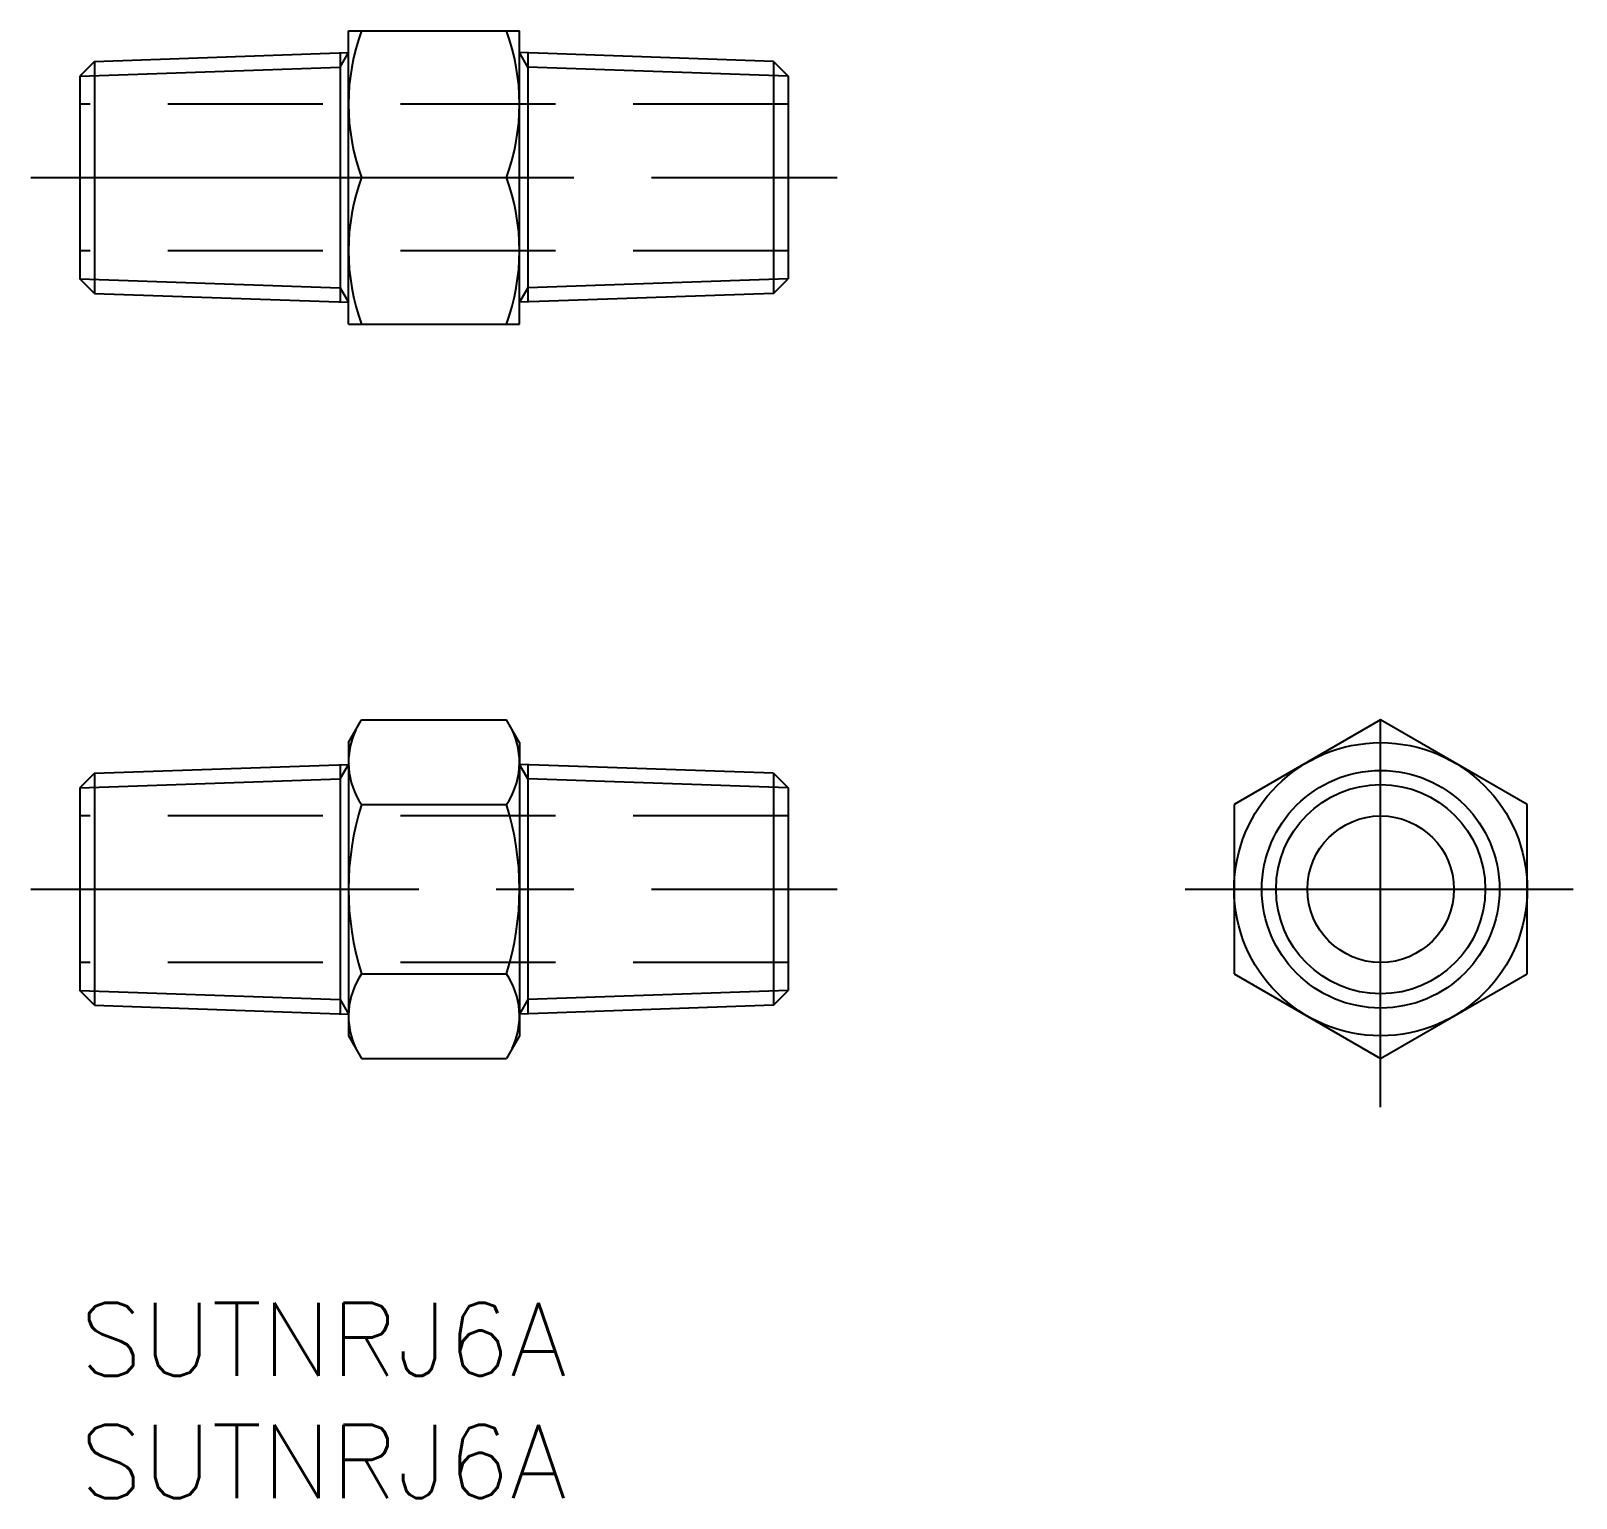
# Model space of a CAD drawing. Extents: x -2 to 61.2, y -8 to 52.1.
import ezdxf

# ---------------------------------------------------------------- set-up
doc = ezdxf.new("R2010")
doc.units = 0
doc.header["$LTSCALE"] = 0.5
doc.linetypes.add('CENTER', pattern=[50.8, 31.75, -6.35, 6.35, -6.35])
doc.linetypes.add('DASHED', pattern=[19.05, 12.7, -6.35])
for name, color, linetype in [('MSM_CENTER', 1, 'CENTER'), ('MSM_CONTINUOUS', 7, 'CONTINUOUS'), ('MSM_DASHED', 4, 'DASHED'), ('MSM_NARROW', 5, 'CONTINUOUS'), ('MSM_PART_NUMBER', 7, 'CONTINUOUS')]:
    doc.layers.add(name, color=color, linetype=linetype)
doc.styles.get("Standard").update_dxf_attribs({"font": 'txt.shx', "height": 3, "bigfont": 'bigfont.shx'})

# ---------------------------------------------------------------- blocks, each defined once
blk = doc.blocks.new('*U9')
at = {"layer": 'MSM_PART_NUMBER'}
blk.add_text('SUTNRJ6A', height=3, dxfattribs=at).set_placement((0, -3))
blk = doc.blocks.new('*U10')
at = {"layer": 'MSM_PART_NUMBER'}
blk.add_text('SUTNRJ6A', height=3, dxfattribs=at).set_placement((0, -8))

msp = doc.modelspace()

# ---------------------------------------------------------------- linework, layer by layer
at = {"layer": 'MSM_CENTER'}
for p, q in [((-2, 46.068), (31, 46.068)), ((53.25, 8), (53.25, 25.856)), ((-2, 16.928), (31, 16.928)), ((45.25, 16.928), (61.25, 16.928))]:
    msp.add_line(p, q, dxfattribs=at)
at = {"layer": 'MSM_CONTINUOUS'}
for p, q in [((11, 52.068), (18, 52.068)), ((11, 40.068), (11, 52.068)), ((18, 40.068), (18, 52.068)), ((0.602, 50.814), (0, 50.212)), ((0.602, 50.814), (11, 51.177)), ((0.602, 50.814), (0.602, 41.321)), ((10.658, 51.165), (10.658, 40.97)), ((28.398, 50.814), (18, 51.177)), ((18.342, 51.165), (18.342, 40.97)), ((28.398, 50.814), (29, 50.212)), ((28.398, 50.814), (28.398, 41.321)), ((0, 50.212), (0, 41.923)), ((29, 50.212), (29, 41.923)), ((11.536, 46.068), (17.464, 46.068)), ((0.602, 41.321), (0, 41.923)), ((28.398, 41.321), (29, 41.923)), ((0.602, 41.321), (11, 40.958)), ((28.398, 41.321), (18, 40.958)), ((11, 40.068), (18, 40.068)), ((11, 22.928), (11.536, 23.856)), ((11.536, 23.856), (17.464, 23.856)), ((18, 22.928), (17.464, 23.856)), ((53.25, 23.856), (47.25, 20.392)), ((59.25, 20.392), (53.25, 23.856)), ((11, 22.928), (11, 10.928)), ((18, 22.928), (18, 10.928)), ((0.602, 21.675), (0, 21.073)), ((0.602, 21.675), (11, 22.038)), ((0.602, 21.675), (0.602, 12.182)), ((10.658, 22.026), (10.658, 11.831)), ((28.398, 21.675), (18, 22.038)), ((18.342, 22.026), (18.342, 11.831)), ((28.398, 21.675), (29, 21.073)), ((28.398, 21.675), (28.398, 12.182)), ((0, 21.073), (0, 12.784)), ((29, 21.073), (29, 12.784)), ((11.536, 20.392), (17.464, 20.392)), ((47.25, 20.392), (47.25, 13.464)), ((59.25, 13.464), (59.25, 20.392)), ((11.536, 13.464), (17.464, 13.464)), ((47.25, 13.464), (53.25, 10)), ((53.25, 10), (59.25, 13.464)), ((0.602, 12.182), (0, 12.784)), ((28.398, 12.182), (29, 12.784)), ((0.602, 12.182), (11, 11.819)), ((28.398, 12.182), (18, 11.819)), ((11, 10.928), (11.536, 10)), ((18, 10.928), (17.464, 10)), ((11.536, 10), (17.464, 10))]:
    msp.add_line(p, q, dxfattribs=at)
for radius in [6, 4.864, 3]:
    msp.add_circle((53.25, 16.928), radius, dxfattribs=at)
for centre, radius, start, end in [((19.665, 49.068), 8.665, 159.74384, 200.25616), ((9.335, 49.068), 8.665, 339.74384, 20.25616), ((19.665, 43.068), 8.665, 159.74384, 200.25616), ((9.335, 43.068), 8.665, 339.74384, 20.25616), ((14.067, 22.124), 3.067, 154.38425, 214.38425), ((14.933, 22.124), 3.067, 325.61575, 25.61575), ((22.464, 16.928), 11.464, 162.41205, 197.58795), ((6.536, 16.928), 11.464, 342.41205, 17.58795), ((14.067, 11.732), 3.067, 145.61575, 205.61575), ((14.933, 11.732), 3.067, 334.38425, 34.38425)]:
    msp.add_arc(centre, radius, start, end, dxfattribs=at)
at = {"layer": 'MSM_DASHED'}
for p, q in [((29, 49.068), (0, 49.068)), ((29, 43.068), (0, 43.068)), ((29, 19.928), (0, 19.928)), ((29, 13.928), (0, 13.928))]:
    msp.add_line(p, q, dxfattribs=at)
at = {"layer": 'MSM_NARROW'}
for p, q in [((10.658, 50.584), (11, 51.177)), ((18.342, 50.584), (18, 51.177)), ((0, 50.212), (10.658, 50.584)), ((29, 50.212), (18.342, 50.584)), ((0, 41.923), (10.658, 41.551)), ((29, 41.923), (18.342, 41.551)), ((10.658, 41.551), (11, 40.958)), ((18.342, 41.551), (18, 40.958)), ((10.658, 21.445), (11, 22.038)), ((18.342, 21.445), (18, 22.038)), ((0, 21.073), (10.658, 21.445)), ((29, 21.073), (18.342, 21.445)), ((0, 12.784), (10.658, 12.412)), ((29, 12.784), (18.342, 12.412)), ((10.658, 12.412), (11, 11.819)), ((18.342, 12.412), (18, 11.819))]:
    msp.add_line(p, q, dxfattribs=at)
msp.add_circle((53.25, 16.928), 4.283, dxfattribs=at)

# ---------------------------------------------------------------- block references
at = {"layer": 'MSM_CONTINUOUS'}
for name in ['*U9', '*U10']:
    msp.add_blockref(name, (0, 0), dxfattribs=at)

doc.saveas('drawing.dxf')
